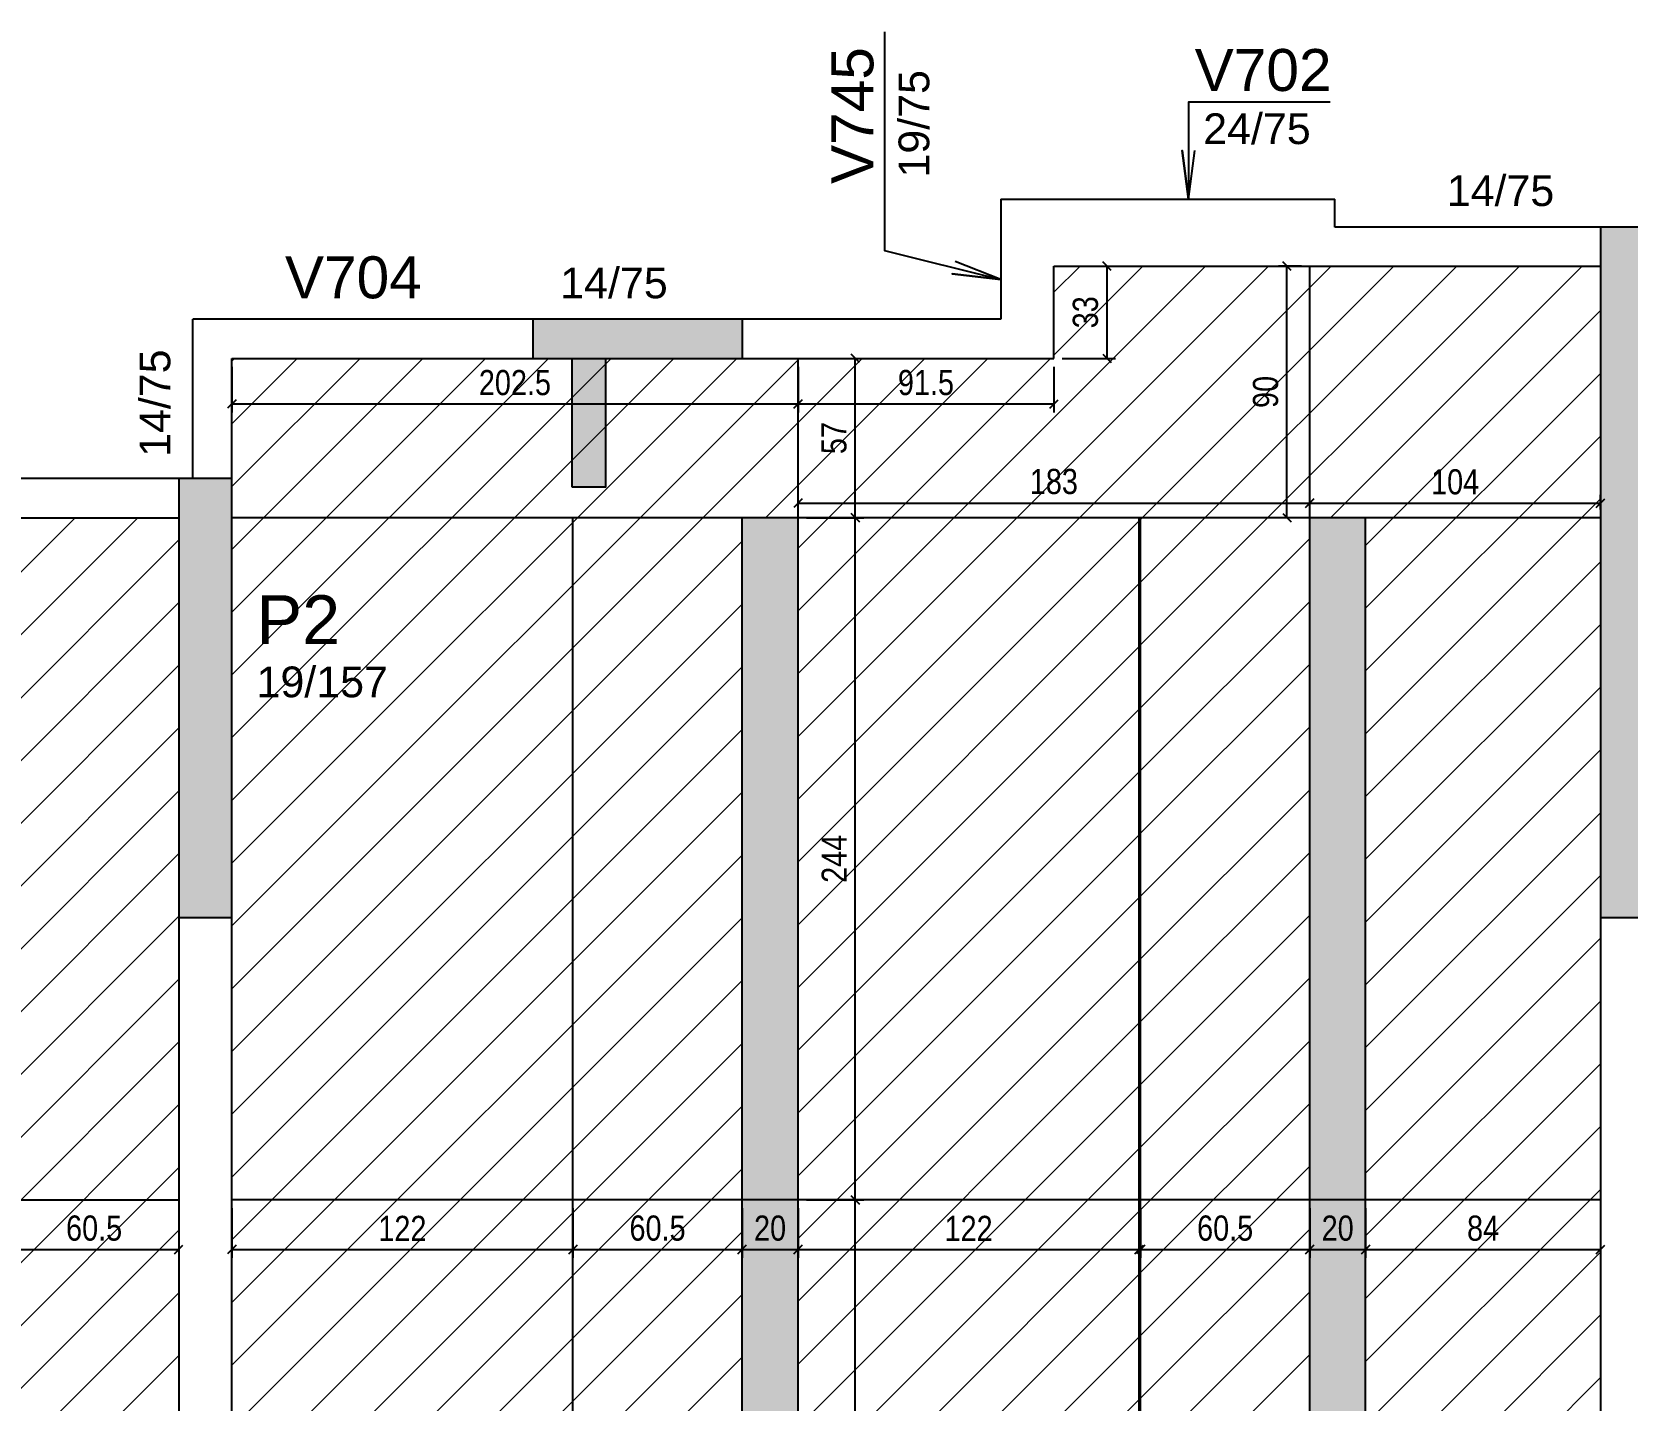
# Model space of a CAD drawing. Extents: x 3022 to 8661, y -614 to 3008.
# Drawn here: x 4276 to 4846, y 1680 to 2169 of the extents above; entities that cross this region are included whole.
import ezdxf

# ---------------------------------------------------------------- set-up
doc = ezdxf.new("R2010")
doc.units = 0
doc.header["$PDMODE"] = 34
for name, color, linetype in [('COTA', 241, 'Continuous'), ('MTH-COTAS7', 31, 'Continuous'), ('MTH-DIM-PILAR', 3, 'Continuous'), ('MTH-DIM-VIGA', 3, 'Continuous'), ('MTH-FACE-VIGA', 7, 'Continuous'), ('MTH-LINHA-SEÇÃO', 16, 'Continuous'), ('MTH-PILAR-SEGUE', 5, 'Continuous'), ('MTH-SOMBRA21', 150, 'Continuous'), ('MTH-SOMBRA25', 253, 'Continuous'), ('MTH-TIT1-PILAR', 5, 'Continuous'), ('MTH-TIT1-VIGA', 5, 'Continuous'), ('Painéis', 200, 'Continuous')]:
    doc.layers.add(name, color=color, linetype=linetype)
doc.layers.add('Hachura', color=251, linetype='Continuous', lineweight=9)
doc.styles.add('COTA TECNICA-50', font='techl___.ttf', dxfattribs={"height": 9})
doc.styles.add('TQS_ARIAL', font='arial.ttf')
doc.dimstyles.new('COTA PAINEL-50', dxfattribs={"dimtxt": 9, "dimasz": 3, "dimexe": 3, "dimexo": 3, "dimgap": 3, "dimtad": 1, "dimdec": 1, "dimzin": 12, "dimdsep": 46, "dimtxsty": 'COTA TECNICA-50', "dimblk1": 'OBLIQUE', "dimblk2": 'OBLIQUE', "dimsah": 1, "dimcen": 0.9, "dimclrd": 4, "dimclre": 4, "dimclrt": 240, "dimadec": 1, "dimazin": 3, "dimtfac": 1, "dimtdec": 1, "dimtmove": 0, "dimatfit": 3, "dimfxl": 1, "dimtolj": 1, "dimtzin": 12, "dimarcsym": 0})
pattern_1 = [(45, (-39.196, -112.321), (-11.22532, 11.22532), [])]

# ---------------------------------------------------------------- blocks, each defined once
blk = doc.blocks.new('_Oblique')
at = {"color": 0, "linetype": 'ByBlock', "lineweight": -2}
blk.add_line((-0.5, -0.5), (0.5, 0.5), dxfattribs=at)
blk = doc.blocks.new('*D1172')
at = {"layer": 'COTA', "color": 4, "lineweight": -2, "transparency": 16777216}
for p, q in [((4267.64, 1748.35), (4267.64, 1730.61)), ((4328.14, 1748.35), (4328.14, 1730.61)), ((4267.64, 1733.61), (4328.14, 1733.61))]:
    blk.add_line(p, q, dxfattribs=at)
at = {"layer": 'Defpoints', "color": 0, "transparency": 16777216}
for p in [(4267.64, 1751.35), (4328.14, 1751.35), (4328.14, 1733.61)]:
    blk.add_point(p, dxfattribs=at)
at = {"layer": 'COTA', "color": 4, "lineweight": -2, "transparency": 16777216, "xscale": 3, "yscale": 3, "zscale": 3, "rotation": 180}
blk.add_blockref('_Oblique', (4267.64, 1733.61), dxfattribs=at)
at = {"layer": 'COTA', "color": 4, "lineweight": -2, "transparency": 16777216, "xscale": 3, "yscale": 3, "zscale": 3}
blk.add_blockref('_Oblique', (4328.14, 1733.61), dxfattribs=at)
at = {"layer": 'COTA', "color": 240, "transparency": 16777216, "insert": (4297.89, 1741.21), "char_height": 9, "attachment_point": 5, "style": 'COTA TECNICA-50'}
blk.add_mtext('\\A1;60.5', dxfattribs=at)
blk = doc.blocks.new('*D1185')
at = {"layer": 'COTA', "color": 4, "lineweight": -2, "transparency": 16777216}
for p, q in [((4347.14, 1748.35), (4347.14, 1730.61)), ((4469.14, 1748.35), (4469.14, 1730.61)), ((4347.14, 1733.61), (4469.14, 1733.61))]:
    blk.add_line(p, q, dxfattribs=at)
at = {"layer": 'Defpoints', "color": 0, "transparency": 16777216}
for p in [(4347.14, 1751.35), (4469.14, 1751.35), (4469.14, 1733.61)]:
    blk.add_point(p, dxfattribs=at)
at = {"layer": 'COTA', "color": 4, "lineweight": -2, "transparency": 16777216, "xscale": 3, "yscale": 3, "zscale": 3, "rotation": 180}
blk.add_blockref('_Oblique', (4347.14, 1733.61), dxfattribs=at)
at = {"layer": 'COTA', "color": 4, "lineweight": -2, "transparency": 16777216, "xscale": 3, "yscale": 3, "zscale": 3}
blk.add_blockref('_Oblique', (4469.14, 1733.61), dxfattribs=at)
at = {"layer": 'COTA', "color": 240, "transparency": 16777216, "insert": (4408.14, 1741.16), "char_height": 9, "attachment_point": 5, "style": 'COTA TECNICA-50'}
blk.add_mtext('\\A1;122', dxfattribs=at)
blk = doc.blocks.new('*D1186')
at = {"layer": 'COTA', "color": 4, "lineweight": -2, "transparency": 16777216}
for p, q in [((4469.14, 1748.35), (4469.14, 1730.61)), ((4529.64, 1748.35), (4529.64, 1730.61)), ((4469.14, 1733.61), (4529.64, 1733.61))]:
    blk.add_line(p, q, dxfattribs=at)
at = {"layer": 'Defpoints', "color": 0, "transparency": 16777216}
for p in [(4469.14, 1751.35), (4529.64, 1751.35), (4529.64, 1733.61)]:
    blk.add_point(p, dxfattribs=at)
at = {"layer": 'COTA', "color": 4, "lineweight": -2, "transparency": 16777216, "xscale": 3, "yscale": 3, "zscale": 3, "rotation": 180}
blk.add_blockref('_Oblique', (4469.14, 1733.61), dxfattribs=at)
at = {"layer": 'COTA', "color": 4, "lineweight": -2, "transparency": 16777216, "xscale": 3, "yscale": 3, "zscale": 3}
blk.add_blockref('_Oblique', (4529.64, 1733.61), dxfattribs=at)
at = {"layer": 'COTA', "color": 240, "transparency": 16777216, "insert": (4499.39, 1741.21), "char_height": 9, "attachment_point": 5, "style": 'COTA TECNICA-50'}
blk.add_mtext('\\A1;60.5', dxfattribs=at)
blk = doc.blocks.new('*D1187')
at = {"layer": 'COTA', "color": 4, "lineweight": -2, "transparency": 16777216}
for p, q in [((4529.64, 1748.35), (4529.64, 1730.61)), ((4549.64, 1748.35), (4549.64, 1730.61)), ((4529.64, 1733.61), (4549.64, 1733.61))]:
    blk.add_line(p, q, dxfattribs=at)
at = {"layer": 'Defpoints', "color": 0, "transparency": 16777216}
for p in [(4529.64, 1751.35), (4549.64, 1751.35), (4549.64, 1733.61)]:
    blk.add_point(p, dxfattribs=at)
at = {"layer": 'COTA', "color": 4, "lineweight": -2, "transparency": 16777216, "xscale": 3, "yscale": 3, "zscale": 3, "rotation": 180}
blk.add_blockref('_Oblique', (4529.64, 1733.61), dxfattribs=at)
at = {"layer": 'COTA', "color": 4, "lineweight": -2, "transparency": 16777216, "xscale": 3, "yscale": 3, "zscale": 3}
blk.add_blockref('_Oblique', (4549.64, 1733.61), dxfattribs=at)
at = {"layer": 'COTA', "color": 240, "transparency": 16777216, "insert": (4539.64, 1741.2), "char_height": 9, "attachment_point": 5, "style": 'COTA TECNICA-50'}
blk.add_mtext('\\A1;20', dxfattribs=at)
blk = doc.blocks.new('*D1188')
at = {"layer": 'COTA', "color": 4, "lineweight": -2, "transparency": 16777216}
for p, q in [((4549.64, 1748.35), (4549.64, 1730.61)), ((4671.64, 1748.35), (4671.64, 1730.61)), ((4549.64, 1733.61), (4671.64, 1733.61))]:
    blk.add_line(p, q, dxfattribs=at)
at = {"layer": 'Defpoints', "color": 0, "transparency": 16777216}
for p in [(4549.64, 1751.35), (4671.64, 1751.35), (4671.64, 1733.61)]:
    blk.add_point(p, dxfattribs=at)
at = {"layer": 'COTA', "color": 4, "lineweight": -2, "transparency": 16777216, "xscale": 3, "yscale": 3, "zscale": 3, "rotation": 180}
blk.add_blockref('_Oblique', (4549.64, 1733.61), dxfattribs=at)
at = {"layer": 'COTA', "color": 4, "lineweight": -2, "transparency": 16777216, "xscale": 3, "yscale": 3, "zscale": 3}
blk.add_blockref('_Oblique', (4671.64, 1733.61), dxfattribs=at)
at = {"layer": 'COTA', "color": 240, "transparency": 16777216, "insert": (4610.64, 1741.16), "char_height": 9, "attachment_point": 5, "style": 'COTA TECNICA-50'}
blk.add_mtext('\\A1;122', dxfattribs=at)
blk = doc.blocks.new('*D1189')
at = {"layer": 'COTA', "color": 4, "lineweight": -2, "transparency": 16777216}
for p, q in [((4672.14, 1748.35), (4672.14, 1730.61)), ((4732.64, 1748.35), (4732.64, 1730.61)), ((4672.14, 1733.61), (4732.64, 1733.61))]:
    blk.add_line(p, q, dxfattribs=at)
at = {"layer": 'Defpoints', "color": 0, "transparency": 16777216}
for p in [(4672.14, 1751.35), (4732.64, 1751.35), (4732.64, 1733.61)]:
    blk.add_point(p, dxfattribs=at)
at = {"layer": 'COTA', "color": 4, "lineweight": -2, "transparency": 16777216, "xscale": 3, "yscale": 3, "zscale": 3, "rotation": 180}
blk.add_blockref('_Oblique', (4672.14, 1733.61), dxfattribs=at)
at = {"layer": 'COTA', "color": 4, "lineweight": -2, "transparency": 16777216, "xscale": 3, "yscale": 3, "zscale": 3}
blk.add_blockref('_Oblique', (4732.64, 1733.61), dxfattribs=at)
at = {"layer": 'COTA', "color": 240, "transparency": 16777216, "insert": (4702.39, 1741.21), "char_height": 9, "attachment_point": 5, "style": 'COTA TECNICA-50'}
blk.add_mtext('\\A1;60.5', dxfattribs=at)
blk = doc.blocks.new('*D1190')
at = {"layer": 'COTA', "color": 4, "lineweight": -2, "transparency": 16777216}
for p, q in [((4732.64, 1748.35), (4732.64, 1730.61)), ((4752.64, 1748.35), (4752.64, 1730.61)), ((4732.64, 1733.61), (4752.64, 1733.61))]:
    blk.add_line(p, q, dxfattribs=at)
at = {"layer": 'Defpoints', "color": 0, "transparency": 16777216}
for p in [(4732.64, 1751.35), (4752.64, 1751.35), (4752.64, 1733.61)]:
    blk.add_point(p, dxfattribs=at)
at = {"layer": 'COTA', "color": 4, "lineweight": -2, "transparency": 16777216, "xscale": 3, "yscale": 3, "zscale": 3, "rotation": 180}
blk.add_blockref('_Oblique', (4732.64, 1733.61), dxfattribs=at)
at = {"layer": 'COTA', "color": 4, "lineweight": -2, "transparency": 16777216, "xscale": 3, "yscale": 3, "zscale": 3}
blk.add_blockref('_Oblique', (4752.64, 1733.61), dxfattribs=at)
at = {"layer": 'COTA', "color": 240, "transparency": 16777216, "insert": (4742.64, 1741.2), "char_height": 9, "attachment_point": 5, "style": 'COTA TECNICA-50'}
blk.add_mtext('\\A1;20', dxfattribs=at)
blk = doc.blocks.new('*D1191')
at = {"layer": 'COTA', "color": 4, "lineweight": -2, "transparency": 16777216}
for p, q in [((4752.64, 1748.35), (4752.64, 1730.61)), ((4836.64, 1748.35), (4836.64, 1730.61)), ((4752.64, 1733.61), (4836.64, 1733.61))]:
    blk.add_line(p, q, dxfattribs=at)
at = {"layer": 'Defpoints', "color": 0, "transparency": 16777216}
for p in [(4752.64, 1751.35), (4836.64, 1751.35), (4836.64, 1733.61)]:
    blk.add_point(p, dxfattribs=at)
at = {"layer": 'COTA', "color": 4, "lineweight": -2, "transparency": 16777216, "xscale": 3, "yscale": 3, "zscale": 3, "rotation": 180}
blk.add_blockref('_Oblique', (4752.64, 1733.61), dxfattribs=at)
at = {"layer": 'COTA', "color": 4, "lineweight": -2, "transparency": 16777216, "xscale": 3, "yscale": 3, "zscale": 3}
blk.add_blockref('_Oblique', (4836.64, 1733.61), dxfattribs=at)
at = {"layer": 'COTA', "color": 240, "transparency": 16777216, "insert": (4794.64, 1741.19), "char_height": 9, "attachment_point": 5, "style": 'COTA TECNICA-50'}
blk.add_mtext('\\A1;84', dxfattribs=at)
blk = doc.blocks.new('*D1192')
at = {"layer": 'COTA', "color": 4, "lineweight": -2, "transparency": 16777216}
for p, q in [((4549.64, 2049.35), (4549.64, 2033.05)), ((4641.14, 2049.35), (4641.14, 2033.05)), ((4549.64, 2036.05), (4641.14, 2036.05))]:
    blk.add_line(p, q, dxfattribs=at)
at = {"layer": 'Defpoints', "color": 0, "transparency": 16777216}
for p in [(4549.64, 2052.35), (4641.14, 2052.35), (4641.14, 2036.05)]:
    blk.add_point(p, dxfattribs=at)
at = {"layer": 'COTA', "color": 4, "lineweight": -2, "transparency": 16777216, "xscale": 3, "yscale": 3, "zscale": 3, "rotation": 180}
blk.add_blockref('_Oblique', (4549.64, 2036.05), dxfattribs=at)
at = {"layer": 'COTA', "color": 4, "lineweight": -2, "transparency": 16777216, "xscale": 3, "yscale": 3, "zscale": 3}
blk.add_blockref('_Oblique', (4641.14, 2036.05), dxfattribs=at)
at = {"layer": 'COTA', "color": 240, "transparency": 16777216, "insert": (4595.39, 2043.67), "char_height": 9, "attachment_point": 5, "style": 'COTA TECNICA-50'}
blk.add_mtext('\\A1;91.5', dxfattribs=at)
blk = doc.blocks.new('*D1193')
at = {"layer": 'COTA', "color": 4, "lineweight": -2, "transparency": 16777216}
for p, q in [((4644.14, 2085.35), (4663.16, 2085.35)), ((4660.16, 2052.35), (4660.16, 2085.35)), ((4644.14, 2052.35), (4663.16, 2052.35))]:
    blk.add_line(p, q, dxfattribs=at)
at = {"layer": 'Defpoints', "color": 0, "transparency": 16777216}
for p in [(4641.14, 2085.35), (4660.16, 2085.35), (4641.14, 2052.35)]:
    blk.add_point(p, dxfattribs=at)
at = {"layer": 'COTA', "color": 4, "lineweight": -2, "transparency": 16777216, "xscale": 3, "yscale": 3, "zscale": 3}
for p, rotation in [((4660.16, 2085.35), 90), ((4660.16, 2052.35), 270)]:
    blk.add_blockref('_Oblique', p, dxfattribs=dict(at, rotation=rotation))
at = {"layer": 'COTA', "color": 240, "transparency": 16777216, "insert": (4652.46, 2068.85), "char_height": 9, "attachment_point": 5, "rotation": 90, "style": 'COTA TECNICA-50'}
blk.add_mtext('\\A1;33', dxfattribs=at)
blk = doc.blocks.new('*D1194')
at = {"layer": 'COTA', "color": 4, "lineweight": -2, "transparency": 16777216}
for p, q in [((4347.14, 2049.35), (4347.14, 2033.05)), ((4549.64, 2049.35), (4549.64, 2033.05)), ((4347.14, 2036.05), (4549.64, 2036.05))]:
    blk.add_line(p, q, dxfattribs=at)
at = {"layer": 'Defpoints', "color": 0, "transparency": 16777216}
for p in [(4347.14, 2052.35), (4549.64, 2052.35), (4549.64, 2036.05)]:
    blk.add_point(p, dxfattribs=at)
at = {"layer": 'COTA', "color": 4, "lineweight": -2, "transparency": 16777216, "xscale": 3, "yscale": 3, "zscale": 3, "rotation": 180}
blk.add_blockref('_Oblique', (4347.14, 2036.05), dxfattribs=at)
at = {"layer": 'COTA', "color": 4, "lineweight": -2, "transparency": 16777216, "xscale": 3, "yscale": 3, "zscale": 3}
blk.add_blockref('_Oblique', (4549.64, 2036.05), dxfattribs=at)
at = {"layer": 'COTA', "color": 240, "transparency": 16777216, "insert": (4448.39, 2043.64), "char_height": 9, "attachment_point": 5, "style": 'COTA TECNICA-50'}
blk.add_mtext('\\A1;202.5', dxfattribs=at)
blk = doc.blocks.new('*D1197')
at = {"layer": 'COTA', "color": 4, "lineweight": -2, "transparency": 16777216}
for p, q in [((4552.64, 1751.35), (4573.13, 1751.35)), ((4570.13, 1507.35), (4570.13, 1751.35)), ((4569.21, 1507.35), (4573.13, 1507.35))]:
    blk.add_line(p, q, dxfattribs=at)
at = {"layer": 'Defpoints', "color": 0, "transparency": 16777216}
for p in [(4549.64, 1751.35), (4570.13, 1751.35), (4566.21, 1507.35)]:
    blk.add_point(p, dxfattribs=at)
at = {"layer": 'COTA', "color": 4, "lineweight": -2, "transparency": 16777216, "xscale": 3, "yscale": 3, "zscale": 3}
for p, rotation in [((4570.13, 1751.35), 90), ((4570.13, 1507.35), 270)]:
    blk.add_blockref('_Oblique', p, dxfattribs=dict(at, rotation=rotation))
at = {"layer": 'COTA', "color": 240, "transparency": 16777216, "insert": (4562.56, 1629.35), "char_height": 9, "attachment_point": 5, "rotation": 90, "style": 'COTA TECNICA-50'}
blk.add_mtext('\\A1;244', dxfattribs=at)
blk = doc.blocks.new('*D1198')
at = {"layer": 'COTA', "color": 4, "lineweight": -2, "transparency": 16777216}
for p, q in [((4552.64, 1995.35), (4573.13, 1995.35)), ((4570.13, 1751.35), (4570.13, 1995.35)), ((4552.64, 1751.35), (4573.13, 1751.35))]:
    blk.add_line(p, q, dxfattribs=at)
at = {"layer": 'Defpoints', "color": 0, "transparency": 16777216}
for p in [(4549.64, 1995.35), (4570.13, 1995.35), (4549.64, 1751.35)]:
    blk.add_point(p, dxfattribs=at)
at = {"layer": 'COTA', "color": 4, "lineweight": -2, "transparency": 16777216, "xscale": 3, "yscale": 3, "zscale": 3}
for p, rotation in [((4570.13, 1995.35), 90), ((4570.13, 1751.35), 270)]:
    blk.add_blockref('_Oblique', p, dxfattribs=dict(at, rotation=rotation))
at = {"layer": 'COTA', "color": 240, "transparency": 16777216, "insert": (4562.56, 1873.35), "char_height": 9, "attachment_point": 5, "rotation": 90, "style": 'COTA TECNICA-50'}
blk.add_mtext('\\A1;244', dxfattribs=at)
blk = doc.blocks.new('*D1199')
at = {"layer": 'COTA', "color": 4, "lineweight": -2, "transparency": 16777216}
for p, q in [((4552.64, 2052.35), (4573.13, 2052.35)), ((4570.13, 1995.35), (4570.13, 2052.35)), ((4552.64, 1995.35), (4573.13, 1995.35))]:
    blk.add_line(p, q, dxfattribs=at)
at = {"layer": 'Defpoints', "color": 0, "transparency": 16777216}
for p in [(4549.64, 2052.35), (4570.13, 2052.35), (4549.64, 1995.35)]:
    blk.add_point(p, dxfattribs=at)
at = {"layer": 'COTA', "color": 4, "lineweight": -2, "transparency": 16777216, "xscale": 3, "yscale": 3, "zscale": 3}
for p, rotation in [((4570.13, 2052.35), 90), ((4570.13, 1995.35), 270)]:
    blk.add_blockref('_Oblique', p, dxfattribs=dict(at, rotation=rotation))
at = {"layer": 'COTA', "color": 240, "transparency": 16777216, "insert": (4562.53, 2023.85), "char_height": 9, "attachment_point": 5, "rotation": 90, "style": 'COTA TECNICA-50'}
blk.add_mtext('\\A1;57', dxfattribs=at)
blk = doc.blocks.new('*D1202')
at = {"layer": 'COTA', "color": 4, "lineweight": -2, "transparency": 16777216}
for p, q in [((4549.64, 1998.35), (4549.64, 2003.56)), ((4732.64, 1998.35), (4732.64, 2003.56)), ((4549.64, 2000.56), (4732.64, 2000.56))]:
    blk.add_line(p, q, dxfattribs=at)
at = {"layer": 'Defpoints', "color": 0, "transparency": 16777216}
for p in [(4732.64, 2000.56), (4549.64, 1995.35), (4732.64, 1995.35)]:
    blk.add_point(p, dxfattribs=at)
at = {"layer": 'COTA', "color": 4, "lineweight": -2, "transparency": 16777216, "xscale": 3, "yscale": 3, "zscale": 3, "rotation": 180}
blk.add_blockref('_Oblique', (4549.64, 2000.56), dxfattribs=at)
at = {"layer": 'COTA', "color": 4, "lineweight": -2, "transparency": 16777216, "xscale": 3, "yscale": 3, "zscale": 3}
blk.add_blockref('_Oblique', (4732.64, 2000.56), dxfattribs=at)
at = {"layer": 'COTA', "color": 240, "transparency": 16777216, "insert": (4641.14, 2008.28), "char_height": 9, "attachment_point": 5, "style": 'COTA TECNICA-50'}
blk.add_mtext('\\A1;183', dxfattribs=at)
blk = doc.blocks.new('*D1203')
at = {"layer": 'COTA', "color": 4, "lineweight": -2, "transparency": 16777216}
for p, q in [((4732.64, 1998.35), (4732.64, 2003.56)), ((4836.64, 1998.35), (4836.64, 2003.56)), ((4732.64, 2000.56), (4836.64, 2000.56))]:
    blk.add_line(p, q, dxfattribs=at)
at = {"layer": 'Defpoints', "color": 0, "transparency": 16777216}
for p in [(4836.64, 2000.56), (4732.64, 1995.35), (4836.64, 1995.35)]:
    blk.add_point(p, dxfattribs=at)
at = {"layer": 'COTA', "color": 4, "lineweight": -2, "transparency": 16777216, "xscale": 3, "yscale": 3, "zscale": 3, "rotation": 180}
blk.add_blockref('_Oblique', (4732.64, 2000.56), dxfattribs=at)
at = {"layer": 'COTA', "color": 4, "lineweight": -2, "transparency": 16777216, "xscale": 3, "yscale": 3, "zscale": 3}
blk.add_blockref('_Oblique', (4836.64, 2000.56), dxfattribs=at)
at = {"layer": 'COTA', "color": 240, "transparency": 16777216, "insert": (4784.64, 2008.15), "char_height": 9, "attachment_point": 5, "style": 'COTA TECNICA-50'}
blk.add_mtext('\\A1;104', dxfattribs=at)
blk = doc.blocks.new('*D1204')
at = {"layer": 'COTA', "color": 4, "lineweight": -2, "transparency": 16777216}
for p, q in [((4729.64, 2085.35), (4721.51, 2085.35)), ((4724.51, 1995.35), (4724.51, 2085.35)), ((4729.64, 1995.35), (4721.51, 1995.35))]:
    blk.add_line(p, q, dxfattribs=at)
at = {"layer": 'Defpoints', "color": 0, "transparency": 16777216}
for p in [(4724.51, 2085.35), (4732.64, 2085.35), (4732.64, 1995.35)]:
    blk.add_point(p, dxfattribs=at)
at = {"layer": 'COTA', "color": 4, "lineweight": -2, "transparency": 16777216, "xscale": 3, "yscale": 3, "zscale": 3}
for p, rotation in [((4724.51, 2085.35), 90), ((4724.51, 1995.35), 270)]:
    blk.add_blockref('_Oblique', p, dxfattribs=dict(at, rotation=rotation))
at = {"layer": 'COTA', "color": 240, "transparency": 16777216, "insert": (4716.89, 2040.35), "char_height": 9, "attachment_point": 5, "rotation": 90, "style": 'COTA TECNICA-50'}
blk.add_mtext('\\A1;90', dxfattribs=at)

msp = doc.modelspace()

# ---------------------------------------------------------------- hatches: boundary and pattern name
at = {"layer": 'Hachura', "linetype": 'ByBlock'}
h = msp.add_hatch(dxfattribs=at)
h.set_pattern_fill('ANSI31', color=256, scale=5)
h.set_pattern_definition(pattern_1)
h.paths.add_polyline_path([(4549.64, 1995.35), (4549.64, 2052.35), (4347.14, 2052.35), (4347.14, 2009.35), (4347.14, 1995.35)])
h.paths.add_polyline_path([(4641.14, 2052.35), (4622.14, 2052.35), (4549.64, 2052.35), (4549.64, 1995.35), (4732.64, 1995.35), (4732.64, 2085.35), (4663.14, 2085.35), (4641.14, 2085.35), (4641.14, 2066.35)])
h.paths.add_polyline_path([(4732.64, 2085.35), (4732.64, 1995.35), (4836.64, 1995.35), (4836.64, 2085.35)])
h.paths.add_polyline_path([(4836.64, 1995.35), (4752.64, 1995.35), (4752.64, 1751.35), (4836.64, 1751.35), (4836.64, 1852.35)])
h.paths.add_polyline_path([(4732.64, 1995.35), (4672.14, 1995.35), (4672.14, 1751.35), (4732.64, 1751.35)])
h.paths.add_polyline_path([(4549.64, 1995.35), (4549.64, 1751.35), (4671.64, 1751.35), (4671.64, 1995.35)])
h.paths.add_polyline_path([(4529.64, 1995.35), (4469.14, 1995.35), (4469.14, 1751.35), (4529.64, 1751.35)])
h.paths.add_polyline_path([(4469.14, 1995.35), (4347.14, 1995.35), (4347.14, 1852.35), (4347.14, 1769.35), (4347.14, 1751.35), (4469.14, 1751.35)])
h.paths.add_polyline_path([(4469.14, 1751.35), (4347.14, 1751.35), (4347.14, 1507.35), (4469.14, 1507.35)])
h.paths.add_polyline_path([(4469.14, 1507.35), (4529.64, 1507.35), (4529.64, 1751.35), (4469.14, 1751.35)])
h.paths.add_polyline_path([(4671.64, 1751.35), (4549.64, 1751.35), (4549.64, 1507.35), (4671.64, 1507.35)])
h.paths.add_polyline_path([(4732.64, 1751.35), (4672.14, 1751.35), (4672.14, 1507.35), (4732.64, 1507.35)])
h.paths.add_polyline_path([(4836.64, 1751.35), (4752.64, 1751.35), (4752.64, 1507.35), (4836.64, 1507.35)])
h.paths.add_polyline_path([(4752.64, 1507.35), (4752.64, 1263.35), (4836.64, 1263.35), (4836.64, 1409.35), (4836.64, 1507.35)])
h.paths.add_polyline_path([(4732.64, 1507.35), (4672.14, 1507.35), (4672.14, 1263.35), (4677.14, 1263.35), (4732.64, 1263.35)])
h.paths.add_polyline_path([(4549.64, 1507.35), (4549.64, 1263.35), (4663.14, 1263.35), (4671.64, 1263.35), (4671.64, 1507.35)])
h.paths.add_polyline_path([(4469.14, 1263.35), (4529.64, 1263.35), (4529.64, 1507.35), (4469.14, 1507.35)])
h.paths.add_polyline_path([(4347.14, 1507.35), (4347.14, 1345.85), (4347.14, 1263.35), (4469.14, 1263.35), (4469.14, 1507.35)])
h.paths.add_polyline_path([(4347.14, 1263.35), (4347.14, 1195.85), (4529.64, 1195.85), (4529.64, 1263.35)])
h.paths.add_polyline_path([(4529.64, 1263.35), (4529.64, 1195.85), (4663.14, 1195.85), (4663.14, 1249.35), (4663.14, 1263.35)])
h.paths.add_polyline_path([(4529.64, 1176.85), (4529.64, 1109.35), (4663.14, 1109.35), (4663.14, 1123.35), (4663.14, 1176.85)])
h.paths.add_polyline_path([(4529.64, 1176.85), (4347.14, 1176.85), (4347.14, 1109.35), (4529.64, 1109.35)])
h.paths.add_polyline_path([(4469.14, 865.35), (4347.14, 865.35), (4347.14, 621.35), (4469.14, 621.35)])
h.paths.add_polyline_path([(4469.14, 621.35), (4529.64, 621.35), (4529.64, 865.35), (4469.14, 865.35)])
h.paths.add_polyline_path([(4469.14, 865.35), (4529.64, 865.35), (4529.64, 1109.35), (4469.14, 1109.35)])
h.paths.add_polyline_path([(4671.64, 1109.35), (4663.14, 1109.35), (4549.64, 1109.35), (4549.64, 865.35), (4671.64, 865.35)])
h.paths.add_polyline_path([(4732.64, 1109.35), (4677.14, 1109.35), (4672.14, 1109.35), (4672.14, 865.35), (4732.64, 865.35)])
h.paths.add_polyline_path([(4752.64, 865.35), (4836.64, 865.35), (4836.64, 963.35), (4836.64, 1109.35), (4752.64, 1109.35)])
h.paths.add_polyline_path([(4752.64, 621.35), (4836.64, 621.35), (4836.64, 865.35), (4752.64, 865.35)])
h.paths.add_polyline_path([(4672.14, 621.35), (4732.64, 621.35), (4732.64, 865.35), (4672.14, 865.35)])
h.paths.add_polyline_path([(4549.64, 621.35), (4671.64, 621.35), (4671.64, 865.35), (4549.64, 865.35)])
h.paths.add_polyline_path([(4836.64, 520.35), (4836.64, 621.35), (4752.64, 621.35), (4752.64, 377.35), (4836.64, 377.35)])
h.paths.add_polyline_path([(4732.64, 621.35), (4672.14, 621.35), (4672.14, 377.35), (4732.64, 377.35)])
h.paths.add_polyline_path([(4549.64, 621.35), (4549.64, 377.35), (4671.64, 377.35), (4671.64, 621.35)])
h.paths.add_polyline_path([(4529.64, 621.35), (4469.14, 621.35), (4469.14, 377.35), (4529.64, 377.35)])
h.paths.add_polyline_path([(4469.14, 621.35), (4347.14, 621.35), (4347.14, 603.35), (4347.14, 520.35), (4347.14, 377.35), (4469.14, 377.35)])
h.paths.add_polyline_path([(4732.64, 287.35), (4836.64, 287.35), (4836.64, 377.35), (4732.64, 377.35)])
h.paths.add_polyline_path([(4549.64, 377.35), (4549.64, 320.35), (4622.14, 320.35), (4641.14, 320.35), (4641.14, 306.35), (4641.14, 287.35), (4732.64, 287.35), (4732.64, 377.35)])
h.paths.add_polyline_path([(4347.14, 377.35), (4347.14, 363.35), (4347.14, 320.35), (4549.64, 320.35), (4549.64, 377.35)])
h = msp.add_hatch(dxfattribs=at)
h.set_pattern_fill('ANSI31', color=256, scale=5)
h.set_pattern_definition(pattern_1)
h.paths.add_polyline_path([(3922.64, 1995.35), (3841.64, 1995.35), (3841.64, 1889.35), (3840.37, 1751.35), (3922.64, 1751.35)])
h.paths.add_polyline_path([(4003.14, 1995.35), (3942.64, 1995.35), (3942.64, 1751.35), (4003.14, 1751.35)])
h.paths.add_polyline_path([(4003.14, 1751.35), (4125.14, 1751.35), (4125.14, 1995.35), (4003.14, 1995.35)])
h.paths.add_polyline_path([(4267.64, 1995.35), (4145.64, 1995.35), (4145.64, 1751.35), (4267.64, 1751.35)])
h.paths.add_polyline_path([(4267.64, 1751.35), (4328.14, 1751.35), (4328.14, 1869.35), (4328.14, 1995.35), (4267.64, 1995.35)])
h.paths.add_polyline_path([(4328.14, 1751.35), (4267.64, 1751.35), (4267.64, 1507.35), (4328.14, 1507.35)])
h.paths.add_polyline_path([(4267.64, 1751.35), (4145.64, 1751.35), (4145.64, 1507.35), (4267.64, 1507.35)])
h.paths.add_polyline_path([(4003.14, 1507.35), (4125.14, 1507.35), (4125.14, 1751.35), (4003.14, 1751.35)])
h.paths.add_polyline_path([(3922.64, 1751.35), (3836.64, 1751.35), (3836.64, 1507.35), (3922.64, 1507.35)])
h.paths.add_polyline_path([(3942.64, 1507.35), (4003.14, 1507.35), (4003.14, 1751.35), (3942.64, 1751.35)])
h.paths.add_polyline_path([(3922.64, 1507.35), (3836.64, 1507.35), (3836.64, 1345.85), (3836.64, 1320.85), (3922.64, 1320.85)])
h.paths.add_polyline_path([(3922.64, 1263.35), (3922.64, 1320.85), (3836.64, 1320.85), (3788.14, 1320.85), (3788.14, 1263.35)])
h.paths.add_polyline_path([(3788.14, 1262.85), (3788.14, 1195.85), (3942.64, 1195.85), (3942.64, 1262.85)])
h.paths.add_polyline_path([(3942.64, 1262.85), (3942.64, 1195.85), (4145.64, 1195.85), (4145.64, 1262.85)])
h.paths.add_polyline_path([(4003.14, 1507.35), (3942.64, 1507.35), (3942.64, 1263.35), (4003.14, 1263.35)])
h.paths.add_polyline_path([(4003.14, 1263.35), (4125.14, 1263.35), (4125.14, 1507.35), (4003.14, 1507.35)])
h.paths.add_polyline_path([(4267.64, 1507.35), (4145.64, 1507.35), (4145.64, 1263.35), (4267.64, 1263.35)])
h.paths.add_polyline_path([(4267.64, 1263.35), (4328.14, 1263.35), (4328.14, 1345.85), (4328.14, 1507.35), (4267.64, 1507.35)])
h.paths.add_polyline_path([(4145.64, 1262.85), (4145.64, 1195.85), (4328.14, 1195.85), (4328.14, 1262.85)])
at = {"layer": 'Hachura'}
h = msp.add_hatch(color=256, dxfattribs=at)
h.dxf.hatch_style = 1
h.paths.add_polyline_path([(4549.64, 1507.35), (4529.64, 1507.35), (4529.64, 1263.35), (4549.64, 1263.35)])
h.paths.add_polyline_path([(4549.64, 1751.35), (4529.64, 1751.35), (4529.64, 1507.35), (4549.64, 1507.35)])
h.paths.add_polyline_path([(4549.64, 1995.35), (4529.64, 1995.35), (4529.64, 1751.35), (4549.64, 1751.35)])
h.paths.add_polyline_path([(4752.64, 1995.35), (4732.64, 1995.35), (4732.64, 1751.35), (4752.64, 1751.35)])
h.paths.add_polyline_path([(4752.64, 1751.35), (4732.64, 1751.35), (4732.64, 1507.35), (4752.64, 1507.35)])
h.paths.add_polyline_path([(4752.64, 1507.35), (4732.64, 1507.35), (4732.64, 1263.35), (4752.64, 1263.35)])

# ---------------------------------------------------------------- linework, layer by layer
at = {"layer": 'MTH-COTAS7', "linetype": 'Continuous'}
for points in [[(4580.58, 2169.14), (4580.58, 2090.91), (4622.14, 2080.6), (4604.75, 2082.56), (4622.14, 2080.6), (4605.85, 2086.99)], [(4739.92, 2144.01), (4689.3, 2144.01), (4689.3, 2109.35), (4687.01, 2126.7), (4689.3, 2109.35), (4691.58, 2126.7)]]:
    msp.add_lwpolyline(points, dxfattribs=at)
at = {"layer": 'MTH-FACE-VIGA', "linetype": 'Continuous'}
for p, q in [((4622.14, 2109.35), (4622.14, 2066.35)), ((4622.14, 2109.35), (4741.64, 2109.35)), ((4741.64, 2099.35), (4741.64, 2109.35)), ((4836.64, 2099.35), (4741.64, 2099.35)), ((4641.14, 2085.35), (4836.64, 2085.35)), ((4641.14, 2066.35), (4641.14, 2085.35)), ((4663.14, 2085.35), (4677.14, 2085.35)), ((4622.14, 2066.35), (4333.14, 2066.35)), ((4333.14, 2009.35), (4333.14, 2066.35)), ((4641.14, 2052.35), (4641.14, 2066.35)), ((4347.14, 2052.35), (4622.14, 2052.35)), ((4347.14, 2009.35), (4347.14, 2052.35)), ((4622.14, 2052.35), (4641.14, 2052.35)), ((4328.14, 2009.35), (3841.64, 2009.35)), ((3841.64, 1995.35), (4328.14, 1995.35)), ((4328.14, 1852.35), (4328.14, 1345.85)), ((4347.14, 1769.35), (4347.14, 1852.35)), ((4836.64, 1852.35), (4836.64, 1409.35)), ((4347.14, 1345.85), (4347.14, 1769.35))]:
    msp.add_line(p, q, dxfattribs=at)
at = {"layer": 'MTH-LINHA-SEÇÃO', "linetype": 'Continuous'}
for points in [[(4529.83, 2066.35), (4454.83, 2066.35), (4454.83, 2052.35), (4529.83, 2052.35), (4529.83, 2066.35)], [(4468.83, 2006.35), (4468.83, 2052.35), (4480.83, 2052.35), (4480.83, 2006.35), (4468.83, 2006.35)]]:
    msp.add_lwpolyline(points, dxfattribs=at)
at = {"layer": 'MTH-PILAR-SEGUE', "linetype": 'Continuous'}
for points in [[(4836.64, 1852.35), (4855.64, 1852.35), (4855.64, 2099.35), (4836.64, 2099.35), (4836.64, 1852.35)], [(4328.14, 1852.35), (4347.14, 1852.35), (4347.14, 2009.35), (4328.14, 2009.35), (4328.14, 1852.35)]]:
    msp.add_lwpolyline(points, dxfattribs=at)
at = {"layer": 'MTH-SOMBRA21', "linetype": 'Continuous'}
for points in [[(4529.83, 2066.35), (4454.83, 2066.35), (4454.83, 2052.35)], [(4529.83, 2066.35), (4454.83, 2052.35), (4529.83, 2052.35)], [(4529.83, 2066.35), (4529.83, 2052.35), (4529.83, 2066.35)], [(4468.83, 2006.35), (4468.83, 2052.35), (4480.83, 2052.35)], [(4468.83, 2006.35), (4480.83, 2052.35), (4480.83, 2006.35)], [(4468.83, 2006.35), (4480.83, 2006.35), (4468.83, 2006.35)]]:
    msp.add_solid(points, dxfattribs=at)
at = {"layer": 'MTH-SOMBRA25', "linetype": 'Continuous'}
for points in [[(4836.64, 1852.35), (4855.64, 1852.35), (4855.64, 2099.35)], [(4836.64, 1852.35), (4855.64, 2099.35), (4836.64, 2099.35)], [(4836.64, 1852.35), (4836.64, 2099.35), (4836.64, 1852.35)], [(4328.14, 1852.35), (4347.14, 1852.35), (4347.14, 2009.35)], [(4328.14, 1852.35), (4347.14, 2009.35), (4328.14, 2009.35)], [(4328.14, 1852.35), (4328.14, 2009.35), (4328.14, 1852.35)]]:
    msp.add_solid(points, dxfattribs=at)
at = {"layer": 'Painéis'}
for p, q in [((4732.64, 1263.35), (4732.64, 2085.35)), ((4549.64, 1263.35), (4549.64, 2052.35)), ((4836.64, 1995.35), (4347.14, 1995.35)), ((4469.14, 1263.35), (4469.14, 1995.35)), ((4529.64, 1195.85), (4529.64, 1995.35)), ((4671.64, 1263.35), (4671.64, 1995.35)), ((4672.14, 1263.35), (4672.14, 1995.35)), ((4752.64, 1263.35), (4752.64, 1995.35)), ((3836.64, 1751.35), (4328.14, 1751.35)), ((4836.64, 1751.35), (4347.14, 1751.35))]:
    msp.add_line(p, q, dxfattribs=at)

# ---------------------------------------------------------------- texts
at = {"layer": 'MTH-DIM-PILAR', "linetype": 'Continuous', "style": 'TQS_ARIAL'}
msp.add_text('19/157', height=11, dxfattribs=at).set_placement((4355.98, 1931.14))
at = {"layer": 'MTH-DIM-VIGA', "linetype": 'Continuous', "style": 'TQS_ARIAL'}
for s, p in [('19/75', (4596.58, 2117.03)), ('14/75', (4325.14, 2017.1))]:
    msp.add_text(s, height=11, rotation=90, dxfattribs=at).set_placement(p)
for s, p in [('24/75', (4694.54, 2129.01)), ('14/75', (4781.64, 2106.85)), ('14/75', (4464.59, 2073.85))]:
    msp.add_text(s, height=11, dxfattribs=at).set_placement(p)
at = {"layer": 'MTH-TIT1-PILAR', "linetype": 'Continuous', "style": 'TQS_ARIAL'}
msp.add_text('P2', height=17.5, dxfattribs=at).set_placement((4355.98, 1950.14))
at = {"layer": 'MTH-TIT1-VIGA', "linetype": 'Continuous', "style": 'TQS_ARIAL'}
msp.add_text('V745', height=15, rotation=90, dxfattribs=at).set_placement((4576.59, 2114.75))
for s, p in [('V702', (4691.51, 2148.01)), ('V704', (4366.14, 2073.85))]:
    msp.add_text(s, height=15, dxfattribs=at).set_placement(p)

# ---------------------------------------------------------------- dimensions: what is measured, and where the dimension line sits
at = {"layer": 'COTA'}
for base, p1, p2, picture, middle in [((4660.16, 2085.35), (4641.14, 2052.35), (4641.14, 2085.35), '*D1193', (4652.46, 2068.85)), ((4724.51, 2085.35), (4732.64, 1995.35), (4732.64, 2085.35), '*D1204', (4716.89, 2040.35))]:
    dim = msp.add_linear_dim(base=base, p1=p1, p2=p2, angle=90, dimstyle='COTA PAINEL-50', dxfattribs=at)
    dim.commit()
    dim.dimension.update_dxf_attribs({"geometry": picture, "text_midpoint": middle})
for base, p1, p2, picture, middle in [((4570.13, 2052.35), (4549.64, 1995.35), (4549.64, 2052.35), '*D1199', (4562.53, 2023.85)), ((4570.13, 1995.35), (4549.64, 1751.35), (4549.64, 1995.35), '*D1198', (4562.56, 1873.35)), ((4570.13, 1751.35), (4566.21, 1507.35), (4549.64, 1751.35), '*D1197', (4562.56, 1629.35))]:
    dim = msp.add_linear_dim(base=base, p1=p1, p2=p2, angle=90, dimstyle='COTA PAINEL-50', override={"dimtmove": 1}, dxfattribs=at)
    dim.commit()
    dim.dimension.update_dxf_attribs({"geometry": picture, "text_midpoint": middle})
for base, p1, p2, picture, middle in [((4549.64, 2036.05), (4347.14, 2052.35), (4549.64, 2052.35), '*D1194', (4448.39, 2043.64)), ((4641.14, 2036.05), (4549.64, 2052.35), (4641.14, 2052.35), '*D1192', (4595.39, 2043.67)), ((4732.64, 2000.56), (4549.64, 1995.35), (4732.64, 1995.35), '*D1202', (4641.14, 2008.28)), ((4469.14, 1733.61), (4347.14, 1751.35), (4469.14, 1751.35), '*D1185', (4408.14, 1741.16)), ((4732.64, 1733.61), (4672.14, 1751.35), (4732.64, 1751.35), '*D1189', (4702.39, 1741.21))]:
    dim = msp.add_linear_dim(base=base, p1=p1, p2=p2, dimstyle='COTA PAINEL-50', dxfattribs=at)
    dim.commit()
    dim.dimension.update_dxf_attribs({"geometry": picture, "text_midpoint": middle})
for base, p1, p2, picture, middle in [((4836.64, 2000.56), (4732.64, 1995.35), (4836.64, 1995.35), '*D1203', (4784.64, 2008.15)), ((4328.14, 1733.61), (4267.64, 1751.35), (4328.14, 1751.35), '*D1172', (4297.89, 1741.21)), ((4529.64, 1733.61), (4469.14, 1751.35), (4529.64, 1751.35), '*D1186', (4499.39, 1741.21)), ((4549.64, 1733.61), (4529.64, 1751.35), (4549.64, 1751.35), '*D1187', (4539.64, 1741.2)), ((4671.64, 1733.61), (4549.64, 1751.35), (4671.64, 1751.35), '*D1188', (4610.64, 1741.16)), ((4752.64, 1733.61), (4732.64, 1751.35), (4752.64, 1751.35), '*D1190', (4742.64, 1741.2)), ((4836.64, 1733.61), (4752.64, 1751.35), (4836.64, 1751.35), '*D1191', (4794.64, 1741.19))]:
    dim = msp.add_linear_dim(base=base, p1=p1, p2=p2, dimstyle='COTA PAINEL-50', override={"dimtmove": 1}, dxfattribs=at)
    dim.commit()
    dim.dimension.update_dxf_attribs({"geometry": picture, "text_midpoint": middle})

doc.saveas('drawing.dxf')
